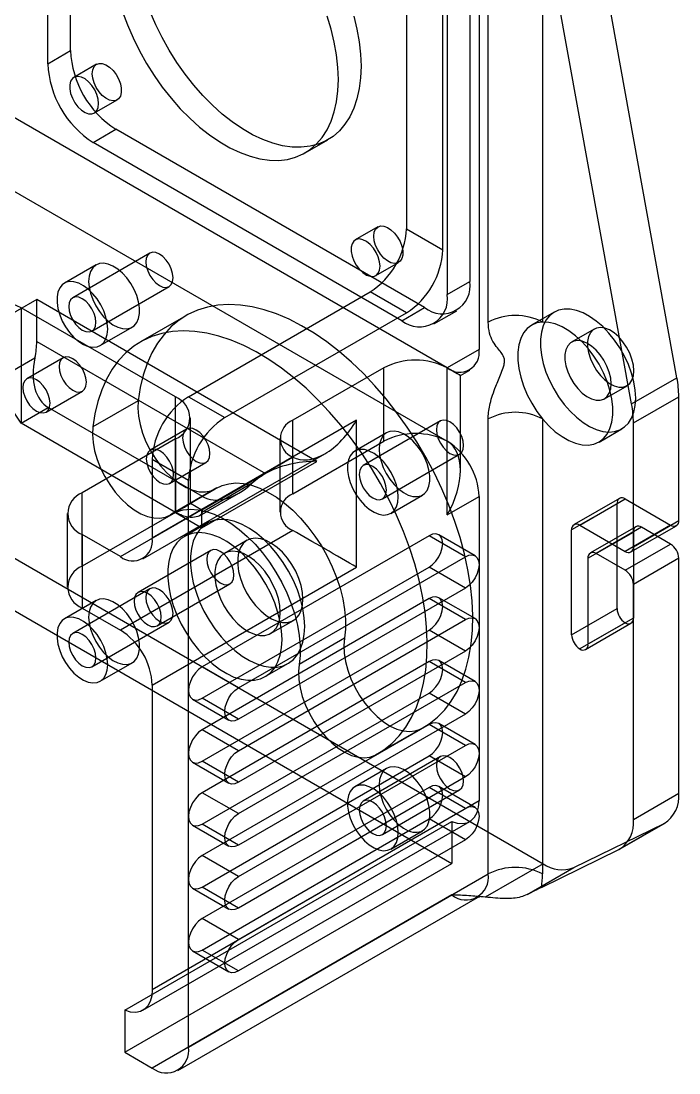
# Model space of a CAD drawing. Header units: millimetres. Extents: x -67 to 338, y -112 to 327.
# Drawn here: x 269.1 to 320.3, y 190.2 to 272.1 of the extents above; entities that cross this region are included whole.
import ezdxf

# ---------------------------------------------------------------- set-up
doc = ezdxf.new("R2010")
doc.units = ezdxf.units.MM

msp = doc.modelspace()

# ---------------------------------------------------------------- linework, layer by layer
at = {"color": 7, "linetype": 'Continuous', "lineweight": 25}
for p, q in [((320.154, 244.299), (311.739, 290.744)), ((304.737, 287.734), (304.737, 246.499)), ((305.444, 248.636), (305.444, 287.734)), ((301.909, 254.257), (301.909, 285.693)), ((299.08, 284.468), (299.08, 255.889)), ((316.619, 242.258), (309.687, 280.517)), ((309.687, 280.517), (309.687, 248.636)), ((304.03, 279.568), (304.03, 251.805)), ((272.917, 269.766), (272.917, 278.748)), ((302.262, 278.547), (302.262, 250.785)), ((271.149, 268.746), (271.149, 277.728)), ((271.149, 268.746), (272.917, 269.766)), ((274.946, 268.703), (273.178, 267.683)), ((274.778, 264.911), (276.546, 265.932)), ((302.262, 245.069), (267.614, 265.071)), ((274.685, 262.622), (276.453, 263.643)), ((300.494, 249.764), (276.453, 263.643)), ((298.727, 248.743), (274.685, 262.622)), ((291.188, 261.801), (292.955, 262.821)), ((267.614, 259.356), (302.262, 239.354)), ((296.866, 256.049), (295.098, 255.028)), ((299.08, 255.889), (301.909, 254.257)), ((279.097, 254), (273.087, 250.531)), ((274.911, 253.085), (272.437, 251.657)), ((296.698, 252.257), (298.466, 253.277)), ((274.586, 247.933), (280.597, 251.402)), ((302.262, 250.785), (304.03, 251.805)), ((282.11, 242.826), (296.252, 250.99)), ((299.08, 249.358), (296.252, 250.99)), ((270.286, 250.39), (261.336, 245.223)), ((292.105, 237.794), (270.286, 250.39)), ((270.286, 247.124), (270.286, 250.39)), ((298.727, 248.743), (300.494, 249.764)), ((281.084, 242.804), (269.063, 249.743)), ((269.063, 249.743), (269.063, 240.761)), ((281.911, 249.127), (278.376, 247.086)), ((284.938, 241.194), (299.08, 249.358)), ((301.226, 248.496), (302.994, 249.516)), ((310.598, 249.413), (308.83, 248.392)), ((275.236, 246.807), (277.711, 248.235)), ((313.715, 248.095), (311.947, 247.074)), ((270.286, 247.124), (288.105, 236.837)), ((304.737, 246.499), (302.262, 245.07)), ((266.235, 243.59), (270.15, 245.85)), ((272.344, 245.857), (269.516, 244.224)), ((297.312, 245.069), (290.241, 240.987)), ((297.312, 239.354), (297.312, 245.069)), ((302.262, 233.638), (302.262, 245.07)), ((303.287, 244.478), (304.012, 244.896)), ((303.287, 237.088), (303.287, 244.478)), ((316.619, 242.258), (320.154, 244.299)), ((271.016, 241.626), (273.844, 243.259)), ((314.497, 242.658), (316.265, 243.678)), ((278.185, 242.515), (274.649, 240.474)), ((281.084, 233.822), (281.084, 242.804)), ((282.11, 242.826), (284.938, 241.194)), ((316.758, 240.784), (320.293, 242.825)), ((320.293, 233.19), (320.293, 242.825)), ((269.063, 240.761), (271.185, 241.986)), ((283.206, 235.047), (271.185, 241.986)), ((281.084, 233.822), (269.063, 240.761)), ((295.191, 240.988), (279.281, 231.803)), ((282.256, 234.499), (282.256, 241.171)), ((290.241, 235.272), (290.241, 240.987)), ((295.191, 229.556), (295.191, 240.988)), ((301.724, 240.938), (295.714, 237.468)), ((305.444, 205.672), (305.444, 241.096)), ((309.687, 241.096), (309.687, 205.672)), ((316.758, 231.149), (316.758, 240.784)), ((281.961, 240.306), (279.132, 238.673)), ((297.539, 240.023), (295.064, 238.594)), ((314.079, 239.299), (315.847, 240.319)), ((281.084, 239.538), (273.836, 235.354)), ((281.084, 239.538), (281.084, 233.823)), ((289.216, 239.559), (289.216, 233.843)), ((290.241, 235.272), (297.312, 239.354)), ((278.556, 230.201), (292.716, 238.375)), ((297.214, 234.87), (303.224, 238.34)), ((276.806, 230.374), (290.241, 238.13)), ((279.281, 237.927), (279.281, 231.803)), ((282.11, 236.295), (279.281, 237.927)), ((280.632, 236.075), (283.461, 237.708)), ((283.155, 232.627), (292.105, 237.794)), ((288.105, 236.837), (283.155, 233.98)), ((282.11, 192.201), (282.11, 236.295)), ((287.069, 236.082), (283.155, 233.822)), ((273.836, 229.638), (273.836, 235.354)), ((280.656, 233.6), (284.192, 235.641)), ((284.241, 235.671), (280.706, 233.63)), ((284.324, 235.721), (280.788, 233.68)), ((283.206, 235.047), (281.084, 233.822)), ((282.959, 233.552), (286.034, 235.327)), ((297.864, 233.744), (300.339, 235.173)), ((302.262, 233.638), (304.737, 235.067)), ((304.737, 235.067), (304.737, 211.358)), ((283.155, 233.98), (282.256, 234.499)), ((315.485, 234.496), (311.95, 232.455)), ((315.671, 234.908), (312.136, 232.867)), ((312.586, 232.822), (316.121, 234.863)), ((315.485, 226.33), (315.485, 234.496)), ((316.121, 234.863), (319.657, 232.822)), ((272.665, 233.721), (272.665, 228.006)), ((281.084, 233.823), (273.836, 229.638)), ((281.084, 233.823), (283.155, 232.627)), ((283.155, 232.627), (283.155, 233.977)), ((283.556, 232.968), (281.788, 231.948)), ((312.586, 232.822), (316.121, 230.781)), ((316.944, 232.703), (313.409, 230.662)), ((317.394, 232.659), (313.859, 230.618)), ((319.657, 232.822), (316.121, 230.781)), ((316.571, 230.737), (320.107, 232.778)), ((316.758, 231.149), (320.293, 233.19)), ((319.657, 231.353), (317.394, 232.659)), ((276.806, 230.374), (273.836, 232.089)), ((273.836, 232.089), (273.836, 226.373)), ((290.241, 232.414), (276.806, 224.658)), ((300.848, 232.005), (283.17, 221.8)), ((303.676, 230.373), (300.848, 232.005)), ((304.426, 230.447), (301.598, 232.08)), ((311.95, 224.289), (311.95, 232.455)), ((313.222, 230.25), (316.758, 232.291)), ((316.758, 232.291), (316.758, 225.596)), ((267.228, 230.999), (309.719, 206.47)), ((286.674, 231.65), (284.906, 230.63)), ((316.121, 229.312), (319.657, 231.353)), ((283.835, 230.856), (278.178, 227.591)), ((285.999, 220.168), (303.676, 230.373)), ((313.222, 230.25), (313.222, 223.555)), ((316.121, 229.312), (313.859, 230.618)), ((320.293, 230.25), (316.758, 228.209)), ((320.293, 211.951), (320.293, 230.25)), ((279.281, 220.372), (295.191, 229.556)), ((283.17, 219.351), (300.848, 229.556)), ((303.676, 227.923), (300.848, 229.556)), ((279.097, 227.871), (273.087, 224.401)), ((279.678, 224.993), (285.334, 228.258)), ((303.676, 227.923), (285.999, 217.718)), ((316.758, 209.91), (316.758, 228.209)), ((267.26, 226.898), (302.616, 206.488)), ((274.911, 226.956), (272.437, 225.527)), ((300.848, 227.106), (283.17, 216.901)), ((303.676, 225.473), (300.848, 227.106)), ((304.426, 225.548), (301.598, 227.18)), ((273.836, 226.373), (276.806, 224.658)), ((311.95, 224.289), (315.485, 226.33)), ((274.586, 221.803), (280.597, 225.273)), ((285.999, 215.268), (303.676, 225.473)), ((288.506, 224.394), (290.273, 225.415)), ((316.121, 225.228), (312.586, 223.187)), ((313.036, 223.143), (316.571, 225.184)), ((316.758, 225.596), (313.222, 223.555)), ((283.17, 214.451), (300.848, 224.657)), ((303.676, 223.024), (300.848, 224.657)), ((294.255, 224.031), (290.72, 221.99)), ((303.676, 223.024), (285.999, 212.819)), ((275.236, 220.677), (277.711, 222.106)), ((300.848, 222.207), (283.17, 212.002)), ((288.088, 221.035), (289.856, 222.056)), ((303.676, 220.574), (300.848, 222.207)), ((304.426, 220.648), (301.598, 222.281)), ((285.999, 220.168), (283.17, 221.8)), ((279.281, 220.372), (279.281, 196.663)), ((285.999, 210.369), (303.676, 220.574)), ((283.17, 209.552), (300.848, 219.757)), ((303.676, 218.125), (300.848, 219.757)), ((282.42, 219.276), (285.249, 217.644)), ((285.999, 217.718), (283.17, 219.351)), ((303.676, 218.125), (285.999, 207.919)), ((300.848, 217.308), (283.17, 207.103)), ((296.874, 215.043), (300.41, 217.084)), ((303.676, 215.675), (300.848, 217.308)), ((304.426, 215.749), (301.598, 217.382)), ((285.999, 215.268), (283.17, 216.901)), ((300.175, 216.955), (296.639, 214.914)), ((285.999, 205.47), (303.676, 215.675)), ((283.17, 204.653), (300.848, 214.858)), ((301.724, 214.809), (295.714, 211.339)), ((303.676, 213.225), (300.848, 214.858)), ((282.42, 214.377), (285.249, 212.744)), ((285.999, 212.819), (283.17, 214.451)), ((297.539, 213.893), (295.064, 212.465)), ((303.676, 213.225), (285.999, 203.02)), ((300.848, 212.408), (283.17, 202.203)), ((297.214, 208.741), (303.224, 212.21)), ((303.676, 210.776), (300.848, 212.408)), ((304.426, 210.85), (301.598, 212.483)), ((304.737, 211.358), (279.281, 196.663)), ((285.999, 210.369), (283.17, 212.002)), ((316.758, 209.91), (320.293, 211.951)), ((285.999, 200.571), (303.676, 210.776)), ((277.16, 195.059), (302.616, 209.754)), ((278.556, 195.06), (304.012, 209.756)), ((283.17, 199.754), (300.848, 209.959)), ((303.676, 208.326), (300.848, 209.959)), ((302.616, 209.754), (302.616, 206.488)), ((315.722, 207.621), (319.258, 209.662)), ((282.42, 209.478), (285.249, 207.845)), ((285.999, 207.919), (283.17, 209.552)), ((297.864, 207.615), (300.339, 209.044)), ((312.117, 206.168), (319.156, 209.608)), ((319.156, 209.608), (315.62, 207.567)), ((303.676, 208.326), (285.999, 198.121)), ((309.593, 204.622), (315.62, 207.567)), ((277.16, 191.793), (302.616, 206.488)), ((285.999, 205.47), (283.17, 207.103)), ((309.719, 206.47), (305.226, 203.876)), ((282.11, 192.201), (305.444, 205.672)), ((308.474, 204.065), (312.117, 206.168)), ((302.616, 204.039), (279.281, 190.568)), ((282.42, 204.579), (285.249, 202.946)), ((285.999, 203.02), (283.17, 204.653)), ((281.281, 190.37), (304.616, 203.841)), ((285.999, 200.571), (283.17, 202.203)), ((282.42, 199.679), (285.249, 198.047)), ((285.999, 198.121), (283.17, 199.754)), ((277.16, 195.059), (277.16, 191.793)), ((277.16, 191.793), (279.281, 190.568))]:
    msp.add_line(p, q, dxfattribs=at)
at = {"color": 7, "linetype": 'Continuous', "lineweight": 25, "flags": 128}
for points in [[(276.975, 272.795), (277.35, 271.771), (277.787, 270.755), (278.282, 269.753), (278.83, 268.775), (279.427, 267.828), (280.069, 266.919), (280.75, 266.056), (281.464, 265.246), (282.207, 264.496), (282.971, 263.811), (283.752, 263.197), (284.541, 262.659), (285.335, 262.201), (286.124, 261.827), (286.905, 261.54), (287.669, 261.342), (288.412, 261.235), (289.126, 261.22), (289.807, 261.297), (290.449, 261.465), (291.046, 261.723), (291.594, 262.068), (292.089, 262.499), (292.526, 263.011), (292.902, 263.6), (293.213, 264.263), (293.458, 264.992), (293.635, 265.783), (293.741, 266.629), (293.777, 267.524)], [(294.981, 272.456), (295.226, 271.443), (295.403, 270.449), (295.509, 269.48), (295.545, 268.544), (295.509, 267.65), (295.403, 266.804), (295.226, 266.013), (294.981, 265.283), (294.669, 264.621), (294.293, 264.031), (293.857, 263.519), (293.362, 263.089), (292.814, 262.743), (292.217, 262.485), (291.575, 262.317), (290.894, 262.241), (290.18, 262.256), (289.437, 262.363), (288.673, 262.56), (287.892, 262.847), (287.102, 263.221), (286.309, 263.679), (285.519, 264.217), (284.739, 264.831), (283.974, 265.516), (283.232, 266.267), (282.517, 267.077), (281.837, 267.939), (281.195, 268.848), (280.598, 269.795), (280.05, 270.774), (279.555, 271.775), (279.118, 272.792)], [(293.777, 267.524), (293.741, 268.459), (293.635, 269.428), (293.458, 270.423), (293.213, 271.435), (292.902, 272.457)], [(274.614, 267.971), (274.65, 268.275), (274.754, 268.519), (274.921, 268.688), (275.139, 268.77), (275.396, 268.762), (275.675, 268.662), (275.958, 268.478), (276.227, 268.221), (276.467, 267.908), (276.661, 267.557), (276.798, 267.191), (276.868, 266.833), (276.868, 266.506), (276.798, 266.229), (276.661, 266.021), (276.467, 265.894), (276.227, 265.857), (275.958, 265.912), (275.675, 266.055), (275.396, 266.277), (275.139, 266.564), (274.921, 266.899), (274.754, 267.26), (274.65, 267.625), (274.614, 267.971)], [(275.109, 265.644), (275.074, 265.989), (274.969, 266.354), (274.803, 266.715), (274.584, 267.05), (274.327, 267.338), (274.049, 267.56), (273.766, 267.703), (273.496, 267.757), (273.257, 267.72), (273.063, 267.593), (272.926, 267.385), (272.855, 267.109), (272.855, 266.781), (272.926, 266.423), (273.063, 266.057), (273.257, 265.707), (273.496, 265.393), (273.766, 265.136), (274.049, 264.952), (274.327, 264.853), (274.584, 264.844), (274.803, 264.926), (274.969, 265.095), (275.074, 265.339), (275.109, 265.644)], [(296.535, 255.316), (296.57, 255.621), (296.675, 255.865), (296.841, 256.034), (297.06, 256.116), (297.316, 256.107), (297.595, 256.008), (297.878, 255.824), (298.148, 255.567), (298.387, 255.253), (298.581, 254.903), (298.718, 254.537), (298.788, 254.179), (298.788, 253.851), (298.718, 253.575), (298.581, 253.367), (298.387, 253.24), (298.148, 253.203), (297.878, 253.257), (297.595, 253.4), (297.316, 253.622), (297.06, 253.91), (296.841, 254.245), (296.675, 254.606), (296.57, 254.971), (296.535, 255.316)], [(297.03, 252.989), (296.994, 253.335), (296.89, 253.7), (296.723, 254.061), (296.504, 254.396), (296.248, 254.683), (295.969, 254.905), (295.686, 255.048), (295.416, 255.103), (295.177, 255.066), (294.983, 254.939), (294.846, 254.731), (294.776, 254.454), (294.776, 254.127), (294.846, 253.769), (294.983, 253.403), (295.177, 253.052), (295.416, 252.739), (295.686, 252.482), (295.969, 252.298), (296.248, 252.198), (296.504, 252.19), (296.723, 252.272), (296.89, 252.441), (296.994, 252.685), (297.03, 252.989)], [(280.908, 252.089), (280.871, 252.427), (280.765, 252.784), (280.597, 253.134), (280.377, 253.456), (280.121, 253.726), (279.847, 253.926), (279.572, 254.043), (279.317, 254.068), (279.097, 254), (278.928, 253.844), (278.822, 253.61), (278.786, 253.314), (278.822, 252.976), (278.928, 252.619), (279.097, 252.268), (279.317, 251.947), (279.572, 251.677), (279.847, 251.477), (280.121, 251.36), (280.377, 251.335), (280.597, 251.402), (280.765, 251.559), (280.871, 251.793), (280.908, 252.089)], [(274.331, 251.803), (274.367, 251.35), (274.473, 250.872), (274.646, 250.386), (274.878, 249.91), (275.163, 249.461), (275.489, 249.055), (275.845, 248.708), (276.217, 248.431), (276.593, 248.235), (276.959, 248.126), (277.301, 248.109), (277.608, 248.184), (277.868, 248.349), (278.071, 248.597), (278.211, 248.92), (278.282, 249.305), (278.282, 249.74), (278.211, 250.208), (278.071, 250.692), (277.868, 251.175), (277.608, 251.64), (277.301, 252.069), (276.959, 252.447), (276.593, 252.761), (276.217, 252.998), (275.845, 253.152), (275.489, 253.215), (275.163, 253.186), (274.878, 253.065), (274.646, 252.858), (274.473, 252.571), (274.367, 252.215), (274.331, 251.803)], [(275.816, 248.089), (275.781, 248.542), (275.675, 249.02), (275.502, 249.506), (275.269, 249.982), (274.985, 250.431), (274.659, 250.837), (274.303, 251.184), (273.931, 251.461), (273.555, 251.657), (273.189, 251.766), (272.847, 251.783), (272.54, 251.708), (272.28, 251.543), (272.077, 251.295), (271.937, 250.972), (271.866, 250.587), (271.866, 250.152), (271.937, 249.684), (272.077, 249.2), (272.28, 248.717), (272.54, 248.252), (272.847, 247.823), (273.189, 247.445), (273.555, 247.131), (273.931, 246.894), (274.303, 246.74), (274.659, 246.677), (274.985, 246.706), (275.269, 246.827), (275.502, 247.034), (275.675, 247.321), (275.781, 247.677), (275.816, 248.089)], [(274.897, 248.619), (274.861, 248.957), (274.755, 249.314), (274.586, 249.665), (274.367, 249.986), (274.111, 250.256), (273.836, 250.456), (273.562, 250.573), (273.306, 250.599), (273.086, 250.531), (272.918, 250.374), (272.812, 250.14), (272.776, 249.844), (272.812, 249.506), (272.918, 249.15), (273.086, 248.799), (273.306, 248.477), (273.562, 248.207), (273.836, 248.007), (274.111, 247.89), (274.367, 247.865), (274.586, 247.933), (274.755, 248.089), (274.861, 248.323), (274.897, 248.619)], [(300.175, 216.955), (300.86, 217.37), (301.49, 217.874), (302.062, 218.463), (302.574, 219.135), (303.02, 219.885), (303.401, 220.709), (303.712, 221.604), (303.953, 222.563), (304.122, 223.581), (304.218, 224.652), (304.241, 225.772), (304.19, 226.932), (304.066, 228.127), (303.869, 229.35), (303.601, 230.595), (303.263, 231.853), (302.857, 233.119), (302.385, 234.384), (301.85, 235.642), (301.255, 236.886), (300.603, 238.109), (299.898, 239.303), (299.144, 240.463), (298.346, 241.581), (297.506, 242.652), (296.631, 243.669), (295.726, 244.626), (294.794, 245.519), (293.842, 246.342), (292.876, 247.091), (291.899, 247.761), (290.918, 248.349), (289.939, 248.851), (288.967, 249.264), (288.007, 249.587), (287.064, 249.817), (286.145, 249.952), (285.254, 249.994), (284.396, 249.94), (283.576, 249.792), (282.799, 249.55), (282.068, 249.215), (281.389, 248.79), (280.765, 248.277), (280.199, 247.678), (279.695, 246.997), (279.255, 246.239), (278.883, 245.406), (278.579, 244.505), (278.346, 243.539), (278.185, 242.515)], [(316.935, 242.723), (316.898, 243.34), (316.791, 243.988), (316.614, 244.652), (316.371, 245.32), (316.066, 245.98), (315.706, 246.618), (315.298, 247.222), (314.85, 247.78), (314.369, 248.281), (313.867, 248.716), (313.352, 249.075), (312.834, 249.353), (312.324, 249.544), (311.832, 249.644), (311.366, 249.65), (310.937, 249.564), (310.552, 249.386), (310.219, 249.12), (309.945, 248.771), (309.734, 248.346), (309.591, 247.854), (309.519, 247.303), (309.519, 246.705), (309.591, 246.071), (309.734, 245.414), (309.945, 244.746), (310.219, 244.08), (310.552, 243.43), (310.937, 242.807), (311.366, 242.225), (311.832, 241.694), (312.324, 241.225), (312.834, 240.827), (313.352, 240.507), (313.867, 240.272), (314.369, 240.127), (314.85, 240.074), (315.298, 240.114), (315.706, 240.246), (316.066, 240.469), (316.371, 240.777), (316.614, 241.165), (316.791, 241.624), (316.898, 242.147), (316.935, 242.723)], [(309.687, 248.636), (309.239, 248.564), (308.836, 248.396), (308.487, 248.135), (308.199, 247.785), (307.978, 247.355), (307.828, 246.853), (307.752, 246.29), (307.752, 245.676), (307.828, 245.025), (307.978, 244.35), (308.199, 243.664), (308.487, 242.982), (308.836, 242.318), (309.239, 241.685), (309.687, 241.096)], [(309.687, 241.096), (310.168, 240.567), (310.676, 240.103), (311.2, 239.716), (311.729, 239.412), (312.252, 239.198), (312.759, 239.079), (313.24, 239.056), (313.684, 239.131), (314.083, 239.301), (314.429, 239.563), (314.714, 239.912), (314.934, 240.341), (315.082, 240.842), (315.157, 241.403), (315.157, 242.013), (315.082, 242.661), (314.934, 243.333), (314.714, 244.015), (314.429, 244.694), (314.083, 245.355), (313.684, 245.986), (313.24, 246.574), (312.759, 247.106), (312.252, 247.572), (311.729, 247.962), (311.2, 248.269), (310.676, 248.486), (310.168, 248.609), (309.687, 248.636)], [(316.793, 244.846), (316.756, 245.286), (316.647, 245.751), (316.47, 246.222), (316.232, 246.679), (315.944, 247.103), (315.616, 247.478), (315.263, 247.787), (314.899, 248.019), (314.538, 248.163), (314.196, 248.214), (313.886, 248.17), (313.622, 248.033), (313.414, 247.807), (313.27, 247.503), (313.196, 247.133), (313.196, 246.711), (313.27, 246.256), (313.414, 245.786), (313.622, 245.32), (313.886, 244.877), (314.196, 244.476), (314.538, 244.132), (314.899, 243.86), (315.263, 243.671), (315.616, 243.572), (315.944, 243.569), (316.232, 243.66), (316.47, 243.843), (316.647, 244.109), (316.756, 244.448), (316.793, 244.846)], [(296.639, 214.914), (297.324, 215.329), (297.955, 215.833), (298.527, 216.422), (299.038, 217.094), (299.485, 217.844), (299.865, 218.668), (300.177, 219.563), (300.417, 220.522), (300.586, 221.54), (300.682, 222.611), (300.705, 223.731), (300.654, 224.891), (300.53, 226.086), (300.334, 227.309), (300.065, 228.554), (299.727, 229.812), (299.321, 231.078), (298.849, 232.343), (298.315, 233.601), (297.719, 234.845), (297.068, 236.068), (296.363, 237.262), (295.609, 238.422), (294.81, 239.54), (293.971, 240.611), (293.096, 241.628), (292.19, 242.585), (291.259, 243.478), (290.307, 244.301), (289.34, 245.05), (288.364, 245.72), (287.383, 246.308), (286.404, 246.81), (285.431, 247.223), (284.471, 247.546), (283.529, 247.775), (282.609, 247.911), (281.718, 247.953), (280.86, 247.899), (280.04, 247.751), (279.263, 247.509), (278.533, 247.174), (277.854, 246.749), (277.23, 246.236), (276.664, 245.637), (276.16, 244.956), (275.72, 244.198), (275.347, 243.365), (275.043, 242.464), (274.81, 241.498), (274.649, 240.474)], [(315.025, 243.825), (314.989, 244.266), (314.879, 244.731), (314.702, 245.201), (314.465, 245.658), (314.176, 246.082), (313.849, 246.457), (313.495, 246.767), (313.131, 246.998), (312.77, 247.143), (312.428, 247.194), (312.119, 247.15), (311.854, 247.012), (311.646, 246.787), (311.502, 246.483), (311.428, 246.112), (311.428, 245.691), (311.502, 245.236), (311.646, 244.766), (311.854, 244.3), (312.119, 243.857), (312.428, 243.455), (312.77, 243.111), (313.131, 242.839), (313.495, 242.65), (313.849, 242.552), (314.176, 242.548), (314.465, 242.64), (314.702, 242.822), (314.879, 243.088), (314.989, 243.427), (315.025, 243.825)], [(274.155, 243.946), (274.119, 244.284), (274.013, 244.64), (273.844, 244.991), (273.624, 245.313), (273.369, 245.583), (273.094, 245.783), (272.819, 245.9), (272.564, 245.925), (272.344, 245.857), (272.175, 245.701), (272.069, 245.467), (272.033, 245.171), (272.069, 244.833), (272.175, 244.476), (272.344, 244.125), (272.564, 243.804), (272.819, 243.534), (273.094, 243.333), (273.369, 243.217), (273.624, 243.191), (273.844, 243.259), (274.013, 243.416), (274.119, 243.65), (274.155, 243.946)], [(271.326, 242.313), (271.29, 242.651), (271.184, 243.008), (271.016, 243.359), (270.796, 243.68), (270.54, 243.95), (270.266, 244.15), (269.991, 244.267), (269.735, 244.292), (269.516, 244.224), (269.347, 244.068), (269.241, 243.834), (269.205, 243.538), (269.241, 243.2), (269.347, 242.843), (269.516, 242.492), (269.735, 242.171), (269.991, 241.901), (270.266, 241.701), (270.54, 241.584), (270.796, 241.559), (271.016, 241.626), (271.184, 241.783), (271.29, 242.017), (271.326, 242.313)], [(278.185, 242.515), (278.157, 241.931), (278.206, 241.305), (278.33, 240.65), (278.527, 239.98), (278.792, 239.31), (279.12, 238.655), (279.504, 238.028), (279.935, 237.443), (280.404, 236.913), (280.901, 236.449), (281.416, 236.061), (281.936, 235.758), (282.451, 235.546), (282.949, 235.43), (283.421, 235.412), (283.854, 235.493), (284.241, 235.671)], [(303.535, 239.027), (303.499, 239.364), (303.393, 239.721), (303.224, 240.072), (303.005, 240.393), (302.749, 240.663), (302.474, 240.864), (302.2, 240.98), (301.944, 241.006), (301.724, 240.938), (301.556, 240.782), (301.45, 240.547), (301.414, 240.251), (301.45, 239.913), (301.556, 239.557), (301.724, 239.206), (301.944, 238.884), (302.2, 238.614), (302.474, 238.414), (302.749, 238.297), (303.005, 238.272), (303.224, 238.34), (303.393, 238.496), (303.499, 238.73), (303.535, 239.027)], [(274.649, 240.474), (274.622, 239.89), (274.67, 239.264), (274.794, 238.609), (274.991, 237.939), (275.256, 237.269), (275.585, 236.614), (275.968, 235.987), (276.4, 235.402), (276.869, 234.872), (277.366, 234.408), (277.88, 234.02), (278.4, 233.717), (278.915, 233.505), (279.414, 233.389), (279.885, 233.371), (280.319, 233.452), (280.706, 233.63)], [(283.771, 238.394), (283.735, 238.732), (283.629, 239.089), (283.461, 239.44), (283.241, 239.761), (282.985, 240.031), (282.711, 240.231), (282.436, 240.348), (282.18, 240.374), (281.961, 240.306), (281.792, 240.149), (281.686, 239.915), (281.65, 239.619), (281.686, 239.281), (281.792, 238.925), (281.961, 238.574), (282.18, 238.252), (282.436, 237.982), (282.711, 237.782), (282.985, 237.665), (283.241, 237.64), (283.461, 237.708), (283.629, 237.864), (283.735, 238.098), (283.771, 238.394)], [(296.959, 238.741), (296.995, 238.287), (297.101, 237.809), (297.273, 237.323), (297.506, 236.847), (297.79, 236.398), (298.116, 235.993), (298.472, 235.645), (298.845, 235.368), (299.221, 235.172), (299.586, 235.063), (299.929, 235.046), (300.235, 235.121), (300.495, 235.286), (300.699, 235.534), (300.838, 235.857), (300.91, 236.243), (300.91, 236.677), (300.838, 237.145), (300.699, 237.63), (300.495, 238.113), (300.235, 238.577), (299.929, 239.006), (299.586, 239.385), (299.221, 239.698), (298.845, 239.936), (298.472, 240.089), (298.116, 240.152), (297.79, 240.123), (297.506, 240.003), (297.273, 239.795), (297.101, 239.509), (296.995, 239.153), (296.959, 238.741)], [(280.943, 236.762), (280.907, 237.099), (280.801, 237.456), (280.632, 237.807), (280.413, 238.128), (280.157, 238.398), (279.882, 238.599), (279.608, 238.715), (279.352, 238.741), (279.132, 238.673), (278.964, 238.517), (278.858, 238.282), (278.822, 237.986), (278.858, 237.648), (278.964, 237.292), (279.132, 236.941), (279.352, 236.619), (279.608, 236.349), (279.882, 236.149), (280.157, 236.032), (280.413, 236.007), (280.632, 236.075), (280.801, 236.231), (280.907, 236.465), (280.943, 236.762)], [(298.444, 235.026), (298.408, 235.479), (298.302, 235.958), (298.129, 236.444), (297.897, 236.92), (297.612, 237.369), (297.286, 237.774), (296.931, 238.122), (296.558, 238.398), (296.182, 238.595), (295.816, 238.704), (295.474, 238.721), (295.167, 238.645), (294.908, 238.481), (294.704, 238.233), (294.564, 237.91), (294.493, 237.524), (294.493, 237.09), (294.564, 236.622), (294.704, 236.137), (294.908, 235.654), (295.167, 235.19), (295.474, 234.761), (295.816, 234.382), (296.182, 234.069), (296.558, 233.831), (296.931, 233.678), (297.286, 233.615), (297.612, 233.644), (297.897, 233.764), (298.129, 233.972), (298.302, 234.258), (298.408, 234.614), (298.444, 235.026)], [(297.525, 235.557), (297.488, 235.895), (297.382, 236.251), (297.214, 236.602), (296.994, 236.924), (296.738, 237.194), (296.464, 237.394), (296.189, 237.511), (295.934, 237.536), (295.714, 237.468), (295.545, 237.312), (295.439, 237.078), (295.403, 236.781), (295.439, 236.444), (295.545, 236.087), (295.714, 235.736), (295.934, 235.415), (296.189, 235.145), (296.464, 234.944), (296.738, 234.828), (296.994, 234.802), (297.214, 234.87), (297.382, 235.026), (297.488, 235.261), (297.525, 235.557)], [(284.241, 235.671), (284.717, 235.908), (285.239, 236.055), (285.8, 236.109), (286.394, 236.071), (287.014, 235.94), (287.652, 235.718), (288.299, 235.407), (288.949, 235.013), (289.593, 234.539), (290.223, 233.992), (290.832, 233.377), (291.412, 232.703), (291.956, 231.978), (292.457, 231.21), (292.909, 230.41), (293.307, 229.587), (293.645, 228.751), (293.921, 227.912), (294.129, 227.08), (294.268, 226.267), (294.335, 225.481), (294.331, 224.733), (294.255, 224.031)], [(280.706, 233.63), (281.182, 233.867), (281.703, 234.014), (282.265, 234.068), (282.859, 234.03), (283.478, 233.899), (284.116, 233.677), (284.764, 233.366), (285.414, 232.972), (286.058, 232.498), (286.688, 231.95), (287.297, 231.336), (287.876, 230.662), (288.42, 229.937), (288.921, 229.169), (289.374, 228.369), (289.771, 227.546), (290.11, 226.71), (290.385, 225.871), (290.593, 225.039), (290.732, 224.226), (290.8, 223.44), (290.796, 222.692), (290.72, 221.99)], [(291.161, 224.94), (291.124, 225.619), (291.015, 226.329), (290.835, 227.059), (290.587, 227.796), (290.276, 228.528), (289.906, 229.243), (289.483, 229.931), (289.015, 230.578), (288.509, 231.175), (287.973, 231.712), (287.417, 232.18), (286.849, 232.571), (286.278, 232.879), (285.715, 233.1), (285.167, 233.228), (284.645, 233.262), (284.157, 233.203), (283.711, 233.049), (283.314, 232.805), (282.972, 232.474), (282.692, 232.061), (282.478, 231.574), (282.333, 231.02), (282.26, 230.408), (282.26, 229.749), (282.333, 229.053), (282.478, 228.332), (282.692, 227.597), (282.972, 226.861), (283.314, 226.136), (283.711, 225.433), (284.157, 224.764), (284.645, 224.141), (285.167, 223.573), (285.715, 223.069), (286.278, 222.639), (286.849, 222.288), (287.417, 222.023), (287.973, 221.849), (288.509, 221.767), (289.015, 221.78), (289.483, 221.887), (289.906, 222.086), (290.276, 222.374), (290.587, 222.747), (290.835, 223.198), (291.015, 223.72), (291.124, 224.304), (291.161, 224.94)], [(289.393, 223.92), (289.356, 224.599), (289.247, 225.309), (289.067, 226.038), (288.82, 226.775), (288.508, 227.507), (288.138, 228.223), (287.716, 228.91), (287.247, 229.557), (286.741, 230.155), (286.206, 230.691), (285.649, 231.159), (285.081, 231.551), (284.51, 231.859), (283.947, 232.079), (283.4, 232.207), (282.878, 232.242), (282.389, 232.182), (281.943, 232.029), (281.546, 231.784), (281.205, 231.453), (280.924, 231.041), (280.71, 230.553), (280.565, 229.999), (280.492, 229.388), (280.492, 228.728), (280.565, 228.032), (280.71, 227.311), (280.924, 226.577), (281.205, 225.841), (281.546, 225.115), (281.943, 224.412), (282.389, 223.744), (282.878, 223.12), (283.4, 222.552), (283.947, 222.049), (284.51, 221.618), (285.081, 221.268), (285.649, 221.003), (286.206, 220.828), (286.741, 220.747), (287.247, 220.759), (287.716, 220.866), (288.138, 221.065), (288.508, 221.354), (288.82, 221.726), (289.067, 222.177), (289.247, 222.699), (289.356, 223.283), (289.393, 223.92)], [(291.019, 227.063), (290.983, 227.581), (290.874, 228.126), (290.696, 228.683), (290.454, 229.236), (290.155, 229.768), (289.808, 230.265), (289.423, 230.712), (289.01, 231.097), (288.582, 231.407), (288.15, 231.635), (287.728, 231.774), (287.328, 231.819), (286.96, 231.77), (286.636, 231.628), (286.365, 231.396), (286.154, 231.082), (286.01, 230.695), (285.937, 230.246), (285.937, 229.748), (286.01, 229.214), (286.154, 228.661), (286.365, 228.104), (286.636, 227.56), (286.96, 227.043), (287.328, 226.569), (287.728, 226.152), (288.15, 225.804), (288.582, 225.533), (289.01, 225.349), (289.423, 225.257), (289.808, 225.259), (290.155, 225.355), (290.454, 225.543), (290.696, 225.816), (290.874, 226.168), (290.983, 226.587), (291.019, 227.063)], [(300.848, 229.556), (301.122, 229.756), (301.378, 230.026), (301.598, 230.348), (301.766, 230.698), (301.872, 231.055), (301.909, 231.393), (301.872, 231.689), (301.766, 231.923), (301.598, 232.08), (301.378, 232.147), (301.122, 232.122), (300.848, 232.005)], [(285.645, 228.945), (285.609, 229.283), (285.503, 229.639), (285.334, 229.99), (285.115, 230.312), (284.859, 230.582), (284.584, 230.782), (284.31, 230.899), (284.054, 230.924), (283.834, 230.856), (283.666, 230.7), (283.56, 230.466), (283.524, 230.17), (283.56, 229.832), (283.666, 229.475), (283.834, 229.124), (284.054, 228.803), (284.31, 228.533), (284.584, 228.332), (284.859, 228.216), (285.115, 228.19), (285.334, 228.258), (285.503, 228.415), (285.609, 228.649), (285.645, 228.945)], [(289.251, 226.043), (289.215, 226.56), (289.106, 227.106), (288.928, 227.663), (288.686, 228.215), (288.388, 228.748), (288.04, 229.245), (287.655, 229.692), (287.242, 230.076), (286.814, 230.387), (286.382, 230.614), (285.96, 230.753), (285.56, 230.798), (285.192, 230.749), (284.868, 230.607), (284.597, 230.376), (284.386, 230.062), (284.242, 229.675), (284.169, 229.226), (284.169, 228.727), (284.242, 228.193), (284.386, 227.64), (284.597, 227.084), (284.868, 226.539), (285.192, 226.023), (285.56, 225.549), (285.96, 225.132), (286.382, 224.783), (286.814, 224.513), (287.242, 224.329), (287.655, 224.237), (288.04, 224.238), (288.388, 224.335), (288.686, 224.522), (288.928, 224.796), (289.106, 225.147), (289.215, 225.567), (289.251, 226.043)], [(303.676, 230.373), (303.951, 230.489), (304.207, 230.515), (304.426, 230.447), (304.595, 230.29), (304.701, 230.056), (304.737, 229.76), (304.701, 229.422), (304.595, 229.066), (304.426, 228.715), (304.207, 228.393), (303.951, 228.123), (303.676, 227.923)], [(279.988, 225.679), (279.952, 226.017), (279.846, 226.374), (279.678, 226.725), (279.458, 227.046), (279.202, 227.316), (278.928, 227.516), (278.653, 227.633), (278.397, 227.659), (278.178, 227.591), (278.009, 227.434), (277.903, 227.2), (277.867, 226.904), (277.903, 226.566), (278.009, 226.21), (278.178, 225.859), (278.397, 225.537), (278.653, 225.267), (278.928, 225.067), (279.202, 224.95), (279.458, 224.925), (279.678, 224.993), (279.846, 225.149), (279.952, 225.383), (279.988, 225.679)], [(280.908, 225.96), (280.871, 226.298), (280.765, 226.654), (280.597, 227.005), (280.377, 227.327), (280.121, 227.597), (279.847, 227.797), (279.572, 227.914), (279.317, 227.939), (279.097, 227.871), (278.928, 227.715), (278.822, 227.481), (278.786, 227.184), (278.822, 226.847), (278.928, 226.49), (279.097, 226.139), (279.317, 225.818), (279.572, 225.547), (279.847, 225.347), (280.121, 225.231), (280.377, 225.205), (280.597, 225.273), (280.765, 225.429), (280.871, 225.664), (280.908, 225.96)], [(274.331, 225.674), (274.367, 225.221), (274.473, 224.742), (274.646, 224.257), (274.878, 223.781), (275.163, 223.332), (275.489, 222.926), (275.845, 222.579), (276.217, 222.302), (276.593, 222.105), (276.959, 221.997), (277.301, 221.98), (277.608, 222.055), (277.868, 222.219), (278.071, 222.467), (278.211, 222.79), (278.282, 223.176), (278.282, 223.611), (278.211, 224.079), (278.071, 224.563), (277.868, 225.046), (277.608, 225.51), (277.301, 225.94), (276.959, 226.318), (276.593, 226.631), (276.217, 226.869), (275.845, 227.022), (275.489, 227.086), (275.163, 227.056), (274.878, 226.936), (274.646, 226.729), (274.473, 226.442), (274.367, 226.086), (274.331, 225.674)], [(300.848, 224.657), (301.122, 224.857), (301.378, 225.127), (301.598, 225.448), (301.766, 225.799), (301.872, 226.156), (301.909, 226.494), (301.872, 226.79), (301.766, 227.024), (301.598, 227.18), (301.378, 227.248), (301.122, 227.223), (300.848, 227.106)], [(275.816, 221.959), (275.781, 222.413), (275.675, 222.891), (275.502, 223.377), (275.269, 223.853), (274.985, 224.302), (274.659, 224.707), (274.303, 225.055), (273.931, 225.332), (273.555, 225.528), (273.189, 225.637), (272.847, 225.654), (272.54, 225.579), (272.28, 225.414), (272.077, 225.166), (271.937, 224.843), (271.866, 224.457), (271.866, 224.023), (271.937, 223.555), (272.077, 223.071), (272.28, 222.587), (272.54, 222.123), (272.847, 221.694), (273.189, 221.316), (273.555, 221.002), (273.931, 220.764), (274.303, 220.611), (274.659, 220.548), (274.985, 220.577), (275.269, 220.697), (275.502, 220.905), (275.675, 221.192), (275.781, 221.547), (275.816, 221.959)], [(303.676, 225.473), (303.951, 225.59), (304.207, 225.615), (304.426, 225.548), (304.595, 225.391), (304.701, 225.157), (304.737, 224.861), (304.701, 224.523), (304.595, 224.166), (304.426, 223.815), (304.207, 223.494), (303.951, 223.224), (303.676, 223.024)], [(274.897, 222.49), (274.861, 222.828), (274.755, 223.184), (274.586, 223.535), (274.367, 223.857), (274.111, 224.127), (273.836, 224.327), (273.562, 224.444), (273.306, 224.469), (273.086, 224.401), (272.918, 224.245), (272.812, 224.011), (272.776, 223.715), (272.812, 223.377), (272.918, 223.02), (273.086, 222.669), (273.306, 222.348), (273.562, 222.078), (273.836, 221.878), (274.111, 221.761), (274.367, 221.735), (274.586, 221.803), (274.755, 221.96), (274.861, 222.194), (274.897, 222.49)], [(294.255, 224.031), (294.204, 223.463), (294.229, 222.849), (294.33, 222.201), (294.505, 221.534), (294.75, 220.863), (295.06, 220.202), (295.427, 219.564), (295.845, 218.965), (296.304, 218.417), (296.793, 217.931), (297.303, 217.519), (297.823, 217.189), (298.341, 216.949), (298.845, 216.803), (299.326, 216.755), (299.772, 216.806), (300.175, 216.955)], [(290.72, 221.99), (290.669, 221.422), (290.694, 220.808), (290.795, 220.16), (290.97, 219.493), (291.215, 218.822), (291.524, 218.16), (291.892, 217.523), (292.309, 216.924), (292.768, 216.376), (293.258, 215.89), (293.768, 215.478), (294.287, 215.148), (294.805, 214.908), (295.31, 214.762), (295.79, 214.714), (296.237, 214.765), (296.639, 214.914)], [(300.848, 219.757), (301.122, 219.958), (301.378, 220.228), (301.598, 220.549), (301.766, 220.9), (301.872, 221.257), (301.909, 221.594), (301.872, 221.891), (301.766, 222.125), (301.598, 222.281), (301.378, 222.349), (301.122, 222.324), (300.848, 222.207)], [(283.17, 221.8), (282.896, 221.6), (282.64, 221.33), (282.42, 221.009), (282.252, 220.658), (282.146, 220.301), (282.11, 219.963), (282.146, 219.667), (282.252, 219.433), (282.42, 219.276), (282.64, 219.209), (282.896, 219.234), (283.17, 219.351)], [(303.676, 220.574), (303.951, 220.691), (304.207, 220.716), (304.426, 220.648), (304.595, 220.492), (304.701, 220.258), (304.737, 219.962), (304.701, 219.624), (304.595, 219.267), (304.426, 218.916), (304.207, 218.595), (303.951, 218.325), (303.676, 218.125)], [(285.999, 217.718), (285.724, 217.601), (285.468, 217.576), (285.249, 217.644), (285.08, 217.8), (284.974, 218.034), (284.938, 218.33), (284.974, 218.668), (285.08, 219.025), (285.249, 219.376), (285.468, 219.697), (285.724, 219.967), (285.999, 220.168)], [(300.848, 214.858), (301.122, 215.058), (301.378, 215.328), (301.598, 215.65), (301.766, 216.001), (301.872, 216.357), (301.909, 216.695), (301.872, 216.991), (301.766, 217.226), (301.598, 217.382), (301.378, 217.45), (301.122, 217.424), (300.848, 217.308)], [(283.17, 216.901), (282.896, 216.701), (282.64, 216.431), (282.42, 216.109), (282.252, 215.758), (282.146, 215.402), (282.11, 215.064), (282.146, 214.768), (282.252, 214.534), (282.42, 214.377), (282.64, 214.309), (282.896, 214.335), (283.17, 214.451)], [(303.676, 215.675), (303.951, 215.792), (304.207, 215.817), (304.426, 215.749), (304.595, 215.593), (304.701, 215.359), (304.737, 215.062), (304.701, 214.725), (304.595, 214.368), (304.426, 214.017), (304.207, 213.696), (303.951, 213.425), (303.676, 213.225)], [(285.999, 212.819), (285.724, 212.702), (285.468, 212.677), (285.249, 212.744), (285.08, 212.901), (284.974, 213.135), (284.938, 213.431), (284.974, 213.769), (285.08, 214.126), (285.249, 214.477), (285.468, 214.798), (285.724, 215.068), (285.999, 215.268)], [(303.535, 212.897), (303.499, 213.235), (303.393, 213.592), (303.224, 213.943), (303.005, 214.264), (302.749, 214.534), (302.474, 214.734), (302.2, 214.851), (301.944, 214.876), (301.724, 214.809), (301.556, 214.652), (301.45, 214.418), (301.414, 214.122), (301.45, 213.784), (301.556, 213.427), (301.724, 213.076), (301.944, 212.755), (302.2, 212.485), (302.474, 212.285), (302.749, 212.168), (303.005, 212.143), (303.224, 212.211), (303.393, 212.367), (303.499, 212.601), (303.535, 212.897)], [(296.959, 212.611), (296.995, 212.158), (297.101, 211.68), (297.273, 211.194), (297.506, 210.718), (297.79, 210.269), (298.116, 209.864), (298.472, 209.516), (298.845, 209.239), (299.221, 209.043), (299.586, 208.934), (299.929, 208.917), (300.235, 208.992), (300.495, 209.157), (300.699, 209.405), (300.838, 209.728), (300.91, 210.113), (300.91, 210.548), (300.838, 211.016), (300.699, 211.5), (300.495, 211.983), (300.235, 212.448), (299.929, 212.877), (299.586, 213.255), (299.221, 213.569), (298.845, 213.807), (298.472, 213.96), (298.116, 214.023), (297.79, 213.994), (297.506, 213.873), (297.273, 213.666), (297.101, 213.379), (296.995, 213.024), (296.959, 212.611)], [(298.444, 208.897), (298.408, 209.35), (298.302, 209.828), (298.129, 210.314), (297.897, 210.79), (297.612, 211.239), (297.286, 211.645), (296.931, 211.992), (296.558, 212.269), (296.182, 212.466), (295.816, 212.574), (295.474, 212.591), (295.167, 212.516), (294.908, 212.352), (294.704, 212.103), (294.564, 211.781), (294.493, 211.395), (294.493, 210.96), (294.564, 210.492), (294.704, 210.008), (294.908, 209.525), (295.167, 209.06), (295.474, 208.631), (295.816, 208.253), (296.182, 207.939), (296.558, 207.702), (296.931, 207.548), (297.286, 207.485), (297.612, 207.514), (297.897, 207.635), (298.129, 207.842), (298.302, 208.129), (298.408, 208.485), (298.444, 208.897)], [(300.848, 209.959), (301.122, 210.159), (301.378, 210.429), (301.598, 210.751), (301.766, 211.102), (301.872, 211.458), (301.909, 211.796), (301.872, 212.092), (301.766, 212.326), (301.598, 212.483), (301.378, 212.551), (301.122, 212.525), (300.848, 212.408)], [(283.17, 212.002), (282.896, 211.802), (282.64, 211.532), (282.42, 211.21), (282.252, 210.859), (282.146, 210.503), (282.11, 210.165), (282.146, 209.869), (282.252, 209.634), (282.42, 209.478), (282.64, 209.41), (282.896, 209.435), (283.17, 209.552)], [(297.525, 209.428), (297.488, 209.765), (297.382, 210.122), (297.214, 210.473), (296.994, 210.794), (296.738, 211.064), (296.464, 211.265), (296.189, 211.381), (295.934, 211.407), (295.714, 211.339), (295.545, 211.182), (295.439, 210.948), (295.403, 210.652), (295.439, 210.314), (295.545, 209.958), (295.714, 209.607), (295.934, 209.285), (296.189, 209.015), (296.464, 208.815), (296.738, 208.698), (296.994, 208.673), (297.214, 208.741), (297.382, 208.897), (297.488, 209.131), (297.525, 209.428)], [(302.616, 209.754), (303.045, 209.624), (303.449, 209.594), (303.816, 209.665), (304.133, 209.836), (304.391, 210.1), (304.581, 210.45), (304.698, 210.874), (304.737, 211.358)], [(303.676, 210.776), (303.951, 210.892), (304.207, 210.918), (304.426, 210.85), (304.595, 210.694), (304.701, 210.459), (304.737, 210.163), (304.701, 209.825), (304.595, 209.469), (304.426, 209.118), (304.207, 208.796), (303.951, 208.526), (303.676, 208.326)], [(285.999, 207.919), (285.724, 207.803), (285.468, 207.777), (285.249, 207.845), (285.08, 208.002), (284.974, 208.236), (284.938, 208.532), (284.974, 208.87), (285.08, 209.226), (285.249, 209.577), (285.468, 209.899), (285.724, 210.169), (285.999, 210.369)], [(283.17, 207.103), (282.896, 206.902), (282.64, 206.632), (282.42, 206.311), (282.252, 205.96), (282.146, 205.603), (282.11, 205.265), (282.146, 204.969), (282.252, 204.735), (282.42, 204.579), (282.64, 204.511), (282.896, 204.536), (283.17, 204.653)], [(285.999, 203.02), (285.724, 202.903), (285.468, 202.878), (285.249, 202.946), (285.08, 203.102), (284.974, 203.337), (284.938, 203.633), (284.974, 203.971), (285.08, 204.327), (285.249, 204.678), (285.468, 205), (285.724, 205.27), (285.999, 205.47)], [(283.17, 202.203), (282.896, 202.003), (282.64, 201.733), (282.42, 201.412), (282.252, 201.061), (282.146, 200.704), (282.11, 200.366), (282.146, 200.07), (282.252, 199.836), (282.42, 199.68), (282.64, 199.612), (282.896, 199.637), (283.17, 199.754)], [(285.999, 198.121), (285.724, 198.004), (285.468, 197.979), (285.249, 198.047), (285.08, 198.203), (284.974, 198.437), (284.938, 198.733), (284.974, 199.071), (285.08, 199.428), (285.249, 199.779), (285.468, 200.1), (285.724, 200.37), (285.999, 200.571)], [(279.281, 196.663), (279.242, 196.178), (279.125, 195.754), (278.935, 195.405), (278.677, 195.141), (278.36, 194.97), (277.993, 194.898), (277.589, 194.928), (277.16, 195.059)]]:
    msp.add_lwpolyline(points, dxfattribs=at)
at = {"color": 7, "linetype": 'Continuous', "lineweight": 25}
for centre, radius, start, end in [((280.564, 270.099), 7.654, 182.48735, 237.51265), ((278.796, 269.078), 7.654, 182.48735, 237.51265), ((292.965, 256.154), 6.121, 302.4764, 357.5236), ((295.794, 254.521), 6.121, 302.4763, 357.5237), ((301.865, 251.473), 2.191, 231.28091, 8.72984), ((300.097, 250.452), 2.191, 231.28091, 8.72984), ((266.235, 244.315), 6.121, 62.48054, 117.51946), ((307.565, 244.542), 4.611, 62.60967, 117.39033), ((303.221, 246.267), 1.534, 231.32581, 8.68494), ((299.787, 240.319), 5.356, 62.48054, 117.51946), ((311.998, 242.785), 8.295, 0.27307, 10.51125), ((285.396, 237.663), 6.121, 122.4763, 177.5237), ((280.447, 241.171), 1.753, 291.31255, 68.68745), ((307.565, 237.002), 4.611, 62.60967, 117.39033), ((308.463, 240.744), 8.295, 0.27307, 10.51125), ((288.225, 236.03), 6.121, 122.4764, 177.5236), ((290.799, 239.559), 1.534, 111.31255, 248.68745), ((299.787, 234.603), 5.356, 62.48054, 117.51946), ((299.386, 234.836), 5.356, 2.4763, 57.5237), ((274.473, 233.721), 1.753, 111.31255, 248.68745), ((290.799, 233.843), 1.534, 111.31255, 248.68745), ((315.873, 234.559), 0.393, 50.79671, 189.21404), ((312.337, 232.518), 0.393, 50.79671, 189.21404), ((317.146, 232.354), 0.393, 50.79671, 189.21404), ((319.905, 233.127), 0.393, 230.79671, 9.21404), ((277.765, 231.572), 1.534, 231.32543, 8.68532), ((316.37, 231.086), 0.393, 230.79671, 9.21404), ((318.912, 230.187), 1.383, 2.60548, 57.39452), ((313.61, 230.313), 0.393, 50.79671, 189.21404), ((274.473, 228.006), 1.753, 111.31255, 248.68745), ((315.376, 228.146), 1.383, 2.60548, 57.39452), ((316.867, 226.393), 1.383, 182.60548, 237.39452), ((316.37, 225.533), 0.393, 230.79671, 9.21404), ((273.931, 220.14), 5.356, 2.4764, 57.5236), ((313.331, 224.352), 1.383, 182.60548, 237.39452), ((312.834, 223.492), 0.393, 230.79671, 9.21404), ((317.856, 211.686), 2.452, 302.01765, 6.19886), ((314.321, 209.645), 2.452, 302.01765, 6.19886), ((311.203, 208.585), 2.584, 234.94884, 290.71155), ((303.711, 205.407), 1.753, 231.32581, 8.68494), ((307.565, 201.578), 4.611, 62.60967, 117.39033), ((304.024, 205.645), 5.663, 349.58303, 0.26941), ((280.377, 191.937), 1.753, 231.32581, 8.68494)]:
    msp.add_arc(centre, radius, start, end, dxfattribs=at)
for centre, major_axis, ratio, start_param, end_param in [((266.286, 244.814), (2.829, 4.899), 0.577335, 5.236028, 5.497828), ((274.013, 246.885), (2.829, 4.899), 0.577335, 2.094436, 3.141633), ((299.787, 246.499), (3.5, -2.021), 0.00007, 5.497828, 7.068624), ((266.235, 239.129), (-2.829, 4.899), 0.577335, 4.712348, 6.283145), ((292.716, 242.417), (2.475, 4.287), 0.577335, 3.141633, 4.71243), ((299.787, 235.067), (2.475, 4.287), 0.577335, 4.71243, 6.283226), ((292.105, 234.528), (5.657, 0), 0.577382, 1.570796, 2.356194), ((288.105, 232.219), (2.829, 4.899), 0.577335, 0.785439, 1.047238), ((286.034, 239.946), (2.829, 4.899), 0.577335, 3.141633, 4.188831), ((278.256, 232.189), (4, 2.31), 0.00007, 5.497747, 7.068543), ((292.716, 230.985), (3.5, -2.021), 0.00007, 0.785439, 2.356235)]:
    msp.add_ellipse(centre, major_axis=major_axis, ratio=ratio, start_param=start_param, end_param=end_param, dxfattribs=at)
for points, knots in [([(305.444, 241.096), (305.445, 241.136), (305.448, 241.512), (305.547, 242.14), (305.787, 242.96), (306.083, 243.755), (306.411, 244.503), (306.66, 245.16), (306.738, 245.591), (306.67, 245.973), (306.45, 246.287), (306.133, 246.66), (305.804, 247.12), (305.512, 247.764), (305.468, 248.334), (305.444, 248.636)], [0, 0, 0, 0, 0.014357, 0.136688, 0.20941, 0.28314, 0.396581, 0.456407, 0.497428, 0.538669, 0.609554, 0.68192, 0.782532, 0.884946, 1, 1, 1, 1]), ([(283.155, 233.822), (283.145, 233.773), (283.125, 233.671), (282.915, 233.498), (282.438, 233.385), (281.742, 233.487), (281.272, 233.727), (281.084, 233.822)], [0, 0, 0, 0, 0.131115, 0.266616, 0.531205, 0.813017, 1, 1, 1, 1]), ([(305.226, 203.876), (304.796, 203.913), (303.934, 203.988), (303.06, 204.02), (302.62, 204.039), (302.616, 204.039)], [0, 0, 0, 0, 0.496632, 0.995184, 1, 1, 1, 1]), ([(304.616, 203.841), (304.654, 203.86), (304.732, 203.899), (304.822, 203.916), (304.838, 203.914), (304.817, 203.915), (304.811, 203.916)], [0, 0, 0, 0, 0.297853, 0.618191, 0.901199, 1, 1, 1, 1]), ([(308.474, 204.065), (308.316, 203.998), (307.996, 203.862), (307.415, 203.764), (306.755, 203.74), (306.022, 203.789), (305.491, 203.847), (305.226, 203.876)], [0, 0, 0, 0, 0.190548, 0.386028, 0.586728, 0.793695, 1, 1, 1, 1]), ([(309.593, 204.622), (309.417, 204.535), (309.063, 204.36), (308.671, 204.164), (308.474, 204.065)], [0, 0, 0, 0, 0.498843, 1, 1, 1, 1])]:
    msp.add_open_spline(points, degree=3, knots=knots, dxfattribs=at)

doc.saveas('drawing.dxf')
